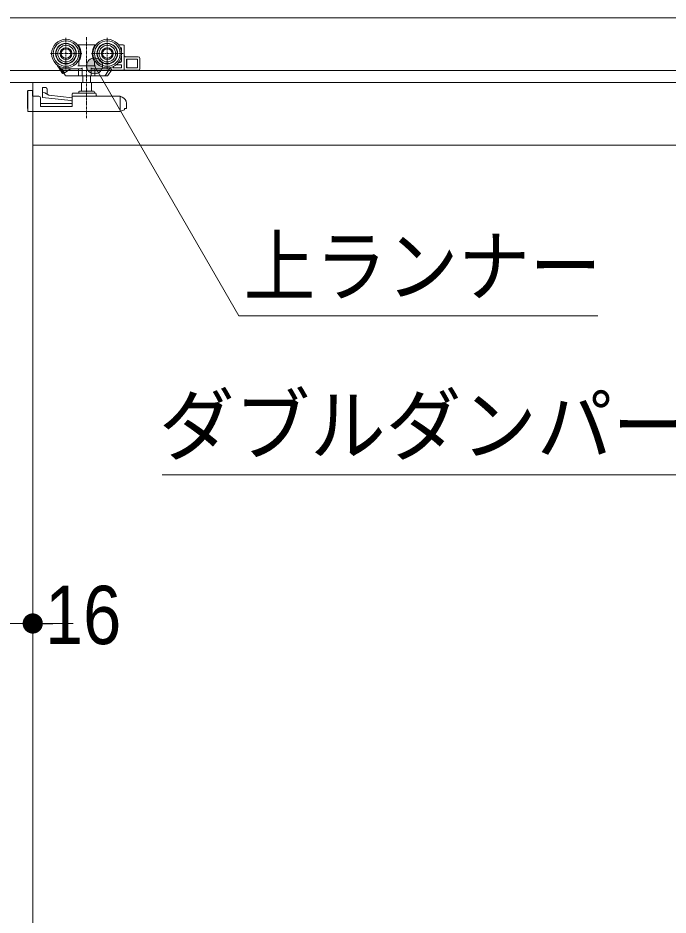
# Model space of a CAD drawing. Units: millimetres, scale not verified. Extents: x -6062 to 6062, y -3045 to 3045.
# Drawn here: x -2257 to -1848, y -164 to 400 of the extents above; entities that cross this region are included whole.
import ezdxf
from ezdxf.enums import TextEntityAlignment as Align

# ---------------------------------------------------------------- set-up
doc = ezdxf.new("R2010")
doc.units = ezdxf.units.MM
doc.header["$LTSCALE"] = 20
doc.header["$PDMODE"] = 32
doc.header["$PDSIZE"] = 10
doc.linetypes.add('USER3', pattern=[2.91, 1.76, -0.4, 0.35, -0.4])
for name, color, linetype, lineweight in [('0-0_2寸法-3', 7, 'Continuous', 15), ('0-2_0', 7, 'Continuous', 25), ('0-4_2寸法-2', 7, 'Continuous', 15), ('0-6_3一般', 7, 'Continuous', 15)]:
    doc.layers.add(name, color=color, linetype=linetype, lineweight=lineweight)
doc.layers.add('0-3_Defpoints', color=7, linetype='Continuous')
doc.styles.add('ＭＳ Ｐゴシック', font='')
doc.styles.get('ＭＳ Ｐゴシック').set_extended_font_data('MS PGothic')

# ---------------------------------------------------------------- blocks, each defined once
blk = doc.blocks.new('_Dot')
at = {"layer": '0-2_0'}
blk.add_line((-10, 0), (-20, 0), dxfattribs=at)
for points in [[(0, 0), (-5.36, 8.44), (-4.26, 9.05)], [(0, 0), (-4.26, 9.05), (-3.09, 9.51)], [(0, 0), (-3.09, 9.51), (-1.87, 9.82)], [(0, 0), (-1.87, 9.82), (-0.63, 9.98)], [(0, 0), (-0.63, 9.98), (0.63, 9.98)], [(0, 0), (0.63, 9.98), (1.87, 9.82)], [(0, 0), (1.87, 9.82), (3.09, 9.51)], [(0, 0), (3.09, 9.51), (4.26, 9.05)], [(0, 0), (4.26, 9.05), (5.36, 8.44)], [(0, 0), (-10, 0), (-9.92, 1.25)], [(0, 0), (-9.92, -1.25), (-10, 0)], [(0, 0), (-9.92, 1.25), (-9.69, 2.49)], [(0, 0), (-9.69, -2.49), (-9.92, -1.25)], [(0, 0), (-9.69, 2.49), (-9.3, 3.68)], [(0, 0), (-9.3, -3.68), (-9.69, -2.49)], [(0, 0), (-9.3, 3.68), (-8.76, 4.82)], [(0, 0), (-8.76, -4.82), (-9.3, -3.68)], [(0, 0), (-8.76, 4.82), (-8.09, 5.88)], [(0, 0), (-8.09, -5.88), (-8.76, -4.82)], [(0, 0), (-8.09, 5.88), (-7.29, 6.85)], [(0, 0), (-7.29, -6.85), (-8.09, -5.88)], [(0, 0), (-7.29, 6.85), (-6.37, 7.71)], [(0, 0), (-6.37, -7.71), (-7.29, -6.85)], [(0, 0), (-6.37, 7.71), (-5.36, 8.44)], [(0, 0), (-5.36, -8.44), (-6.37, -7.71)], [(0, 0), (-4.26, -9.05), (-5.36, -8.44)], [(0, 0), (-3.09, -9.51), (-4.26, -9.05)], [(0, 0), (-1.87, -9.82), (-3.09, -9.51)], [(0, 0), (-0.63, -9.98), (-1.87, -9.82)], [(0, 0), (0.63, -9.98), (-0.63, -9.98)], [(0, 0), (5.36, 8.44), (6.37, 7.71)], [(0, 0), (6.37, 7.71), (7.29, 6.85)], [(0, 0), (7.29, 6.85), (8.09, 5.88)], [(0, 0), (8.09, 5.88), (8.76, 4.82)], [(0, 0), (8.76, 4.82), (9.3, 3.68)], [(0, 0), (9.3, 3.68), (9.69, 2.49)], [(0, 0), (9.69, 2.49), (9.92, 1.25)], [(0, 0), (9.92, 1.25), (10, 0)], [(0, 0), (1.87, -9.82), (0.63, -9.98)], [(0, 0), (3.09, -9.51), (1.87, -9.82)], [(0, 0), (4.26, -9.05), (3.09, -9.51)], [(0, 0), (5.36, -8.44), (4.26, -9.05)], [(0, 0), (6.37, -7.71), (5.36, -8.44)], [(0, 0), (7.29, -6.85), (6.37, -7.71)], [(0, 0), (8.09, -5.88), (7.29, -6.85)], [(0, 0), (8.76, -4.82), (8.09, -5.88)], [(0, 0), (9.3, -3.68), (8.76, -4.82)], [(0, 0), (9.69, -2.49), (9.3, -3.68)], [(0, 0), (9.92, -1.25), (9.69, -2.49)], [(0, 0), (10, 0), (9.92, -1.25)]]:
    blk.add_solid(points, dxfattribs=at)
blk = doc.blocks.new('グループ-20')
at = {"layer": '0-6_3一般'}
for p, q in [((-43696.5, 8000), (8903.5, 8000)), ((-41990, 8000), (7030, 8000)), ((-8639.5, 7662), (-8622, 7662)), ((-8622, 7654.4), (-8622, 7659.3)), ((-8622, 7634.4), (-8622, 7654.4)), ((-8422, 7662), (-8404.5, 7662)), ((-8422, 7659.3), (-8422, 7654.4)), ((-8422, 7654.4), (-8422, 7634.4)), ((-8119.5, 7662), (-8062, 7662)), ((-8100.8, 7632), (-8094, 7632)), ((-8084, 7622), (-8084, 7578.7)), ((-8052, 7352), (-8052, 7652)), ((-8631.8, 7452.4), (-8632, 7452.5)), ((-8622, 7398), (-8622, 7449.5)), ((-8412.2, 7452.4), (-8412, 7452.5)), ((-8084, 7525.2), (-8084, 7452)), ((-7872, 7512), (-8032, 7512)), ((-8018.4, 7372), (-8018.4, 7482)), ((-7852, 7492), (-7852, 7362)), ((7030, 7340), (-41990, 7340)), ((-8887.5, 7406.1), (-8891, 7403.9)), ((-8875.5, 7380.1), (-8891, 7403.9)), ((-8825.6, 7303.3), (-8875.5, 7380.1)), ((-8848.8, 7366.5), (-8865.8, 7392.7)), ((-8811.7, 7309.4), (-8848.8, 7366.5)), ((-8594, 7362), (-8840.4, 7362)), ((-8834, 7362), (-8800.8, 7310.9)), ((-8722.2, 7362), (-8800.8, 7310.9)), ((-8622, 7398), (-8632, 7398)), ((-8625.9, 7362), (-8625.9, 7282)), ((-8593.5, 7362), (-8594, 7362)), ((-8578.2, 7372), (-8578.2, 7282)), ((-8465.8, 7282), (-8465.8, 7372)), ((-8465.7, 7371.5), (-8465.8, 7372)), ((-8239.3, 7362), (-8450, 7362)), ((-8412, 7398), (-8422, 7398)), ((-8418.1, 7362), (-8418.1, 7282)), ((-8233.9, 7362), (-8285.8, 7282)), ((-8211.1, 7342), (-8253.6, 7276.5)), ((-8224.9, 7375.8), (-8227.4, 7372)), ((-8201.1, 7342), (-8223, 7342)), ((-8052, 7342), (-8201.1, 7342)), ((-8082, 7412), (-8148.9, 7412)), ((-8094, 7442), (-8119.5, 7442)), ((-8052, 7352), (-8052, 7342)), ((-8052, 7342), (-7872, 7342)), ((-8825.6, 7303.3), (-8813, 7311.4)), ((-8793.3, 7281.1), (-8811.7, 7309.4)), ((-8801.2, 7311.1), (-8800.8, 7310.9)), ((-8620, 7272), (-8776.6, 7272)), ((-8620.3, 7272), (-8620, 7272)), ((-8575.7, 7272), (-8620, 7272)), ((-8575.9, 7272.1), (-8575.7, 7272)), ((-8468.3, 7272), (-8575.7, 7272)), ((-8571.5, 7272), (-8571.5, 7190)), ((-8472.5, 7190), (-8472.5, 7272)), ((-8468.1, 7272.1), (-8468.3, 7272)), ((-8424, 7272), (-8468.3, 7272)), ((-8297.8, 7272), (-8424, 7272)), ((-8423.7, 7272), (-8424, 7272)), ((-8297.8, 7272), (-8292.3, 7272)), ((-9520, 7190), (7040, 7190)), ((-9200, -39750), (-9200, 7190)), ((-9200, 7190), (-9200, -39750)), ((-9078, 7124.4), (-9078, 7124.4)), ((-9038, 7124.7), (-9077.6, 7124.7)), ((-9037.6, 7124.7), (-9038, 7124.7)), ((-9025.4, 7118.6), (-9025.7, 7119.2)), ((-8585, 7190), (-8585, 7080)), ((-8459, 7190), (-8585, 7190)), ((-8459, 7080), (-8459, 7190)), ((-9264, 7074), (-9264, 6860)), ((-9202, 7016), (-9202, 7086)), ((-9122, 7016), (-9202, 7016)), ((-9102, 6888), (-9102, 6996)), ((-9018, 7092), (-9018, 7040.2)), ((-8702, 7026), (-8702, 7046)), ((-8702, 7026), (-8702, 7006)), ((-8702, 6888), (-8702, 7006)), ((-8692, 7056), (-8575.3, 7056)), ((-8692, 7016), (-8103.8, 7016)), ((-8610, 7080), (-8434, 7080)), ((-8468.7, 7056), (-8575.3, 7056)), ((-8468.7, 7056), (-8412, 7056)), ((-8402, 7046), (-8402, 7026)), ((-8102, 7006.3), (-8102, 7006)), ((-8102, 7006), (-8102, 6826)), ((-8100.3, 7015.3), (-8092.5, 7012.4)), ((-8082.6, 7008.7), (-8092.5, 7012.4)), ((-8082.6, 7008.7), (-8073.9, 7005.4)), ((-8702, 6926), (-9102, 6926)), ((-8702, 6888), (-9102, 6888)), ((-9262, 6826), (-8102, 6826)), ((-8102, 6826), (-8082.6, 6833.3)), ((-8047.4, 6846.5), (-8082.6, 6833.3)), ((-8047.4, 6860), (-8047.4, 6846.5)), ((-9200, 6400), (6720, 6400))]:
    blk.add_line(p, q, dxfattribs=at)
at = {"layer": '0-6_3一般', "linetype": 'USER3'}
for p, q in [((-8782, 7750), (-8782, 7354)), ((-8522, 7758.4), (-8522, 6738.4)), ((-8262, 7750), (-8262, 7354)), ((-8584, 7552), (-8980, 7552)), ((-8064, 7552), (-8460, 7552))]:
    blk.add_line(p, q, dxfattribs=at)
at = {"layer": '0-6_3一般'}
for points in [[(-8622, 7659.3), (-8622, 7662), (-8422, 7662), (-8422, 7659.3)], [(-8622, 7449.5), (-8622.3, 7449.6), (-8622.5, 7449.7), (-8622.8, 7449.7), (-8623, 7449.8), (-8623.3, 7449.9), (-8623.5, 7449.9), (-8623.8, 7450), (-8624, 7450.1), (-8624.3, 7450.2), (-8624.5, 7450.2), (-8624.8, 7450.3), (-8625, 7450.4), (-8625.3, 7450.5), (-8625.5, 7450.5), (-8625.8, 7450.6), (-8626, 7450.7), (-8626.3, 7450.8), (-8626.5, 7450.8), (-8626.8, 7450.9), (-8627, 7451), (-8627.3, 7451.1), (-8627.5, 7451.1), (-8627.8, 7451.2), (-8628, 7451.3), (-8628.3, 7451.4), (-8628.5, 7451.4), (-8628.8, 7451.5), (-8629, 7451.6), (-8629.3, 7451.7), (-8629.5, 7451.7), (-8629.8, 7451.8), (-8630, 7451.9), (-8630.3, 7452), (-8630.5, 7452), (-8630.8, 7452.1), (-8631, 7452.2), (-8631.3, 7452.3), (-8631.5, 7452.3), (-8631.8, 7452.4)], [(-8422, 7449.5), (-8422, 7398), (-8622, 7398)], [(-8422, 7449.5), (-8421.7, 7449.6), (-8421.5, 7449.7), (-8421.2, 7449.7), (-8421, 7449.8), (-8420.7, 7449.9), (-8420.5, 7449.9), (-8420.2, 7450), (-8420, 7450.1), (-8419.7, 7450.2), (-8419.5, 7450.2), (-8419.2, 7450.3), (-8419, 7450.4), (-8418.7, 7450.5), (-8418.5, 7450.5), (-8418.2, 7450.6), (-8418, 7450.7), (-8417.7, 7450.8), (-8417.5, 7450.8), (-8417.2, 7450.9), (-8417, 7451), (-8416.7, 7451.1), (-8416.5, 7451.1), (-8416.2, 7451.2), (-8416, 7451.3), (-8415.7, 7451.4), (-8415.5, 7451.4), (-8415.2, 7451.5), (-8415, 7451.6), (-8414.7, 7451.7), (-8414.5, 7451.7), (-8414.2, 7451.8), (-8414, 7451.9), (-8413.7, 7452), (-8413.5, 7452), (-8413.2, 7452.1), (-8413, 7452.2), (-8412.7, 7452.3), (-8412.5, 7452.3), (-8412.2, 7452.4)], [(-8578.2, 7372), (-8578.3, 7371.5), (-8578.4, 7371), (-8578.5, 7370.5), (-8578.6, 7370.1), (-8578.8, 7369.6), (-8578.9, 7369.2), (-8579.1, 7368.8), (-8579.3, 7368.4), (-8579.6, 7368), (-8579.8, 7367.6), (-8580.1, 7367.2), (-8580.4, 7366.9), (-8580.8, 7366.5), (-8581.1, 7366.2), (-8581.5, 7365.9), (-8581.9, 7365.6), (-8582.4, 7365.3), (-8582.8, 7365), (-8583.3, 7364.8), (-8583.8, 7364.5), (-8584.3, 7364.3), (-8584.8, 7364.1), (-8585.3, 7363.9), (-8585.9, 7363.7), (-8586.4, 7363.5), (-8586.9, 7363.3), (-8587.4, 7363.1), (-8587.9, 7363), (-8588.4, 7362.8), (-8588.9, 7362.7), (-8589.4, 7362.6), (-8589.9, 7362.5), (-8590.4, 7362.4), (-8591, 7362.3), (-8591.5, 7362.2), (-8592, 7362.1), (-8592.5, 7362.1), (-8593, 7362), (-8593.5, 7362)], [(-8450, 7362), (-8450.5, 7362), (-8451, 7362), (-8451.5, 7362.1), (-8452, 7362.1), (-8452.5, 7362.2), (-8453, 7362.3), (-8453.6, 7362.4), (-8454.1, 7362.5), (-8454.6, 7362.6), (-8455.1, 7362.7), (-8455.6, 7362.8), (-8456.1, 7363), (-8456.6, 7363.1), (-8457.1, 7363.3), (-8457.6, 7363.5), (-8458.1, 7363.7), (-8458.7, 7363.9), (-8459.2, 7364.1), (-8459.7, 7364.3), (-8460.2, 7364.5), (-8460.7, 7364.8), (-8461.2, 7365), (-8461.6, 7365.3), (-8462.1, 7365.6), (-8462.5, 7365.9), (-8462.9, 7366.2), (-8463.2, 7366.5), (-8463.6, 7366.9), (-8463.9, 7367.2), (-8464.2, 7367.6), (-8464.4, 7368), (-8464.7, 7368.4), (-8464.9, 7368.8), (-8465.1, 7369.2), (-8465.2, 7369.6), (-8465.4, 7370.1), (-8465.5, 7370.5), (-8465.6, 7371), (-8465.7, 7371.5)], [(-8211.1, 7352), (-8211.1, 7362), (-8233.9, 7362), (-8227.4, 7372)], [(-8178.2, 7392.7), (-8191.6, 7372), (-8082, 7372), (-8082, 7412)], [(-8811.7, 7309.4), (-8811.9, 7309.7), (-8812, 7310), (-8812.1, 7310.2), (-8812.2, 7310.5), (-8812.2, 7310.7), (-8812.2, 7311), (-8812.2, 7311.2), (-8812.2, 7311.4), (-8812.1, 7311.5), (-8812, 7311.7), (-8811.8, 7311.8), (-8811.6, 7312), (-8811.4, 7312.1), (-8811.1, 7312.2), (-8810.8, 7312.2), (-8810.5, 7312.3), (-8810.2, 7312.3), (-8809.8, 7312.4), (-8809.4, 7312.4), (-8808.9, 7312.4), (-8808.5, 7312.3), (-8808, 7312.3), (-8807.5, 7312.3), (-8807.1, 7312.2), (-8806.7, 7312.2), (-8806.2, 7312.1), (-8805.8, 7312.1), (-8805.4, 7312), (-8805, 7312), (-8804.6, 7311.9), (-8804.2, 7311.8), (-8803.8, 7311.8), (-8803.4, 7311.7), (-8803, 7311.6), (-8802.6, 7311.5), (-8802.2, 7311.4), (-8801.9, 7311.3), (-8801.5, 7311.2), (-8801.2, 7311.1)], [(-8625.9, 7282), (-8625.9, 7281.7), (-8625.9, 7281.3), (-8625.8, 7281), (-8625.8, 7280.7), (-8625.7, 7280.4), (-8625.7, 7280.1), (-8625.6, 7279.8), (-8625.6, 7279.4), (-8625.5, 7279.1), (-8625.4, 7278.8), (-8625.4, 7278.5), (-8625.3, 7278.2), (-8625.2, 7277.9), (-8625.1, 7277.6), (-8625, 7277.3), (-8624.9, 7276.9), (-8624.8, 7276.6), (-8624.7, 7276.3), (-8624.6, 7276), (-8624.4, 7275.7), (-8624.3, 7275.4), (-8624.2, 7275.1), (-8624, 7274.8), (-8623.8, 7274.6), (-8623.7, 7274.3), (-8623.5, 7274.1), (-8623.3, 7273.8), (-8623.1, 7273.6), (-8622.9, 7273.4), (-8622.7, 7273.2), (-8622.5, 7273), (-8622.2, 7272.9), (-8622, 7272.7), (-8621.7, 7272.6), (-8621.5, 7272.4), (-8621.2, 7272.3), (-8620.9, 7272.2), (-8620.6, 7272.1), (-8620.3, 7272)], [(-8578.2, 7282), (-8578.2, 7281.7), (-8578.2, 7281.4), (-8578.2, 7281.2), (-8578.2, 7280.9), (-8578.2, 7280.6), (-8578.2, 7280.3), (-8578.2, 7280.1), (-8578.2, 7279.8), (-8578.2, 7279.5), (-8578.2, 7279.2), (-8578.2, 7278.9), (-8578.2, 7278.7), (-8578.2, 7278.4), (-8578.2, 7278.1), (-8578.1, 7277.8), (-8578.1, 7277.5), (-8578.1, 7277.2), (-8578.1, 7276.9), (-8578.1, 7276.7), (-8578.1, 7276.4), (-8578.1, 7276.1), (-8578.1, 7275.8), (-8578, 7275.5), (-8578, 7275.3), (-8577.9, 7275), (-8577.9, 7274.7), (-8577.8, 7274.5), (-8577.7, 7274.3), (-8577.6, 7274), (-8577.5, 7273.8), (-8577.3, 7273.6), (-8577.2, 7273.4), (-8577, 7273.2), (-8576.9, 7273), (-8576.7, 7272.8), (-8576.5, 7272.6), (-8576.3, 7272.4), (-8576.1, 7272.3), (-8575.9, 7272.1)], [(-8465.8, 7282), (-8465.8, 7281.7), (-8465.8, 7281.4), (-8465.8, 7281.2), (-8465.8, 7280.9), (-8465.8, 7280.6), (-8465.8, 7280.3), (-8465.8, 7280.1), (-8465.8, 7279.8), (-8465.8, 7279.5), (-8465.8, 7279.2), (-8465.8, 7278.9), (-8465.8, 7278.7), (-8465.8, 7278.4), (-8465.8, 7278.1), (-8465.9, 7277.8), (-8465.9, 7277.5), (-8465.9, 7277.2), (-8465.9, 7276.9), (-8465.9, 7276.7), (-8465.9, 7276.4), (-8465.9, 7276.1), (-8465.9, 7275.8), (-8466, 7275.5), (-8466, 7275.3), (-8466.1, 7275), (-8466.1, 7274.7), (-8466.2, 7274.5), (-8466.3, 7274.3), (-8466.4, 7274), (-8466.5, 7273.8), (-8466.7, 7273.6), (-8466.8, 7273.4), (-8467, 7273.2), (-8467.1, 7273), (-8467.3, 7272.8), (-8467.5, 7272.6), (-8467.7, 7272.4), (-8467.9, 7272.3), (-8468.1, 7272.1)], [(-8418.1, 7282), (-8418.1, 7281.7), (-8418.1, 7281.3), (-8418.2, 7281), (-8418.2, 7280.7), (-8418.3, 7280.4), (-8418.3, 7280.1), (-8418.4, 7279.8), (-8418.4, 7279.4), (-8418.5, 7279.1), (-8418.6, 7278.8), (-8418.6, 7278.5), (-8418.7, 7278.2), (-8418.8, 7277.9), (-8418.9, 7277.6), (-8419, 7277.3), (-8419.1, 7276.9), (-8419.2, 7276.6), (-8419.3, 7276.3), (-8419.4, 7276), (-8419.6, 7275.7), (-8419.7, 7275.4), (-8419.8, 7275.1), (-8420, 7274.8), (-8420.2, 7274.6), (-8420.3, 7274.3), (-8420.5, 7274.1), (-8420.7, 7273.8), (-8420.9, 7273.6), (-8421.1, 7273.4), (-8421.3, 7273.2), (-8421.5, 7273), (-8421.8, 7272.9), (-8422, 7272.7), (-8422.3, 7272.6), (-8422.5, 7272.4), (-8422.8, 7272.3), (-8423.1, 7272.2), (-8423.4, 7272.1), (-8423.7, 7272)], [(-8262, 7272), (-8292.3, 7272), (-8285.8, 7282)], [(-25760, -39750), (-25760, 7190), (-9200, 7190)], [(-9077.6, 7124.7), (-9077.7, 7124.7), (-9077.7, 7124.7), (-9077.7, 7124.7), (-9077.7, 7124.7), (-9077.7, 7124.7), (-9077.7, 7124.7), (-9077.7, 7124.7), (-9077.7, 7124.7), (-9077.8, 7124.7), (-9077.8, 7124.7), (-9077.8, 7124.7), (-9077.8, 7124.6), (-9077.8, 7124.6), (-9077.8, 7124.6), (-9077.8, 7124.6), (-9077.8, 7124.6), (-9077.8, 7124.6), (-9077.9, 7124.6), (-9077.9, 7124.6), (-9077.9, 7124.6), (-9077.9, 7124.6), (-9077.9, 7124.6), (-9077.9, 7124.6), (-9077.9, 7124.6), (-9077.9, 7124.6), (-9077.9, 7124.5), (-9077.9, 7124.5), (-9077.9, 7124.5), (-9078, 7124.5), (-9078, 7124.5), (-9078, 7124.5), (-9078, 7124.5), (-9078, 7124.5), (-9078, 7124.5), (-9078, 7124.4), (-9078, 7124.4), (-9078, 7124.4), (-9078, 7124.4), (-9078, 7124.4)], [(-9078, 7062.3), (-9078, 7116), (-9078, 7122.8), (-9078, 7124.4)], [(-9025.8, 7119.2), (-9025.9, 7119.5), (-9026.1, 7119.8), (-9026.3, 7120.1), (-9026.5, 7120.4), (-9026.7, 7120.6), (-9026.9, 7120.9), (-9027.1, 7121.1), (-9027.3, 7121.4), (-9027.6, 7121.6), (-9027.8, 7121.8), (-9028.1, 7122), (-9028.3, 7122.2), (-9028.6, 7122.4), (-9028.9, 7122.6), (-9029.2, 7122.8), (-9029.5, 7122.9), (-9029.9, 7123.1), (-9030.2, 7123.2), (-9030.5, 7123.3), (-9030.9, 7123.4), (-9031.3, 7123.5), (-9031.6, 7123.6), (-9032, 7123.7), (-9032.3, 7123.8), (-9032.7, 7123.9), (-9033, 7124), (-9033.4, 7124.1), (-9033.8, 7124.2), (-9034.1, 7124.2), (-9034.5, 7124.3), (-9034.8, 7124.3), (-9035.2, 7124.4), (-9035.5, 7124.5), (-9035.9, 7124.5), (-9036.2, 7124.5), (-9036.6, 7124.6), (-9036.9, 7124.6), (-9037.3, 7124.6), (-9037.6, 7124.7)], [(-9018.1, 7092.1), (-9018.1, 7092.8), (-9018.2, 7093.5), (-9018.2, 7094.2), (-9018.2, 7094.9), (-9018.3, 7095.6), (-9018.3, 7096.3), (-9018.4, 7097), (-9018.4, 7097.8), (-9018.5, 7098.5), (-9018.6, 7099.2), (-9018.7, 7099.9), (-9018.8, 7100.6), (-9019, 7101.3), (-9019.1, 7102), (-9019.3, 7102.7), (-9019.4, 7103.4), (-9019.6, 7104), (-9019.8, 7104.7), (-9019.9, 7105.4), (-9020.1, 7106.1), (-9020.3, 7106.8), (-9020.6, 7107.5), (-9020.8, 7108.2), (-9021, 7108.9), (-9021.3, 7109.5), (-9021.5, 7110.2), (-9021.7, 7110.9), (-9022, 7111.5), (-9022.3, 7112.2), (-9022.6, 7112.8), (-9022.8, 7113.5), (-9023.1, 7114.1), (-9023.4, 7114.8), (-9023.7, 7115.4), (-9024.1, 7116.1), (-9024.4, 7116.7), (-9024.7, 7117.3), (-9025, 7118), (-9025.4, 7118.6)], [(-9264, 7074), (-9264, 7084), (-9262, 7084)], [(-9262, 6826), (-9262, 7086), (-9202, 7086)], [(-8719.9, 6963.7), (-9078, 7002), (-9078, 7062.3), (-9048, 7059.1)], [(-9048, 7059.1), (-8998, 7027.6), (-8702, 6996)], [(-8092.5, 7012.4), (-8092.8, 7012.3), (-8093.1, 7012.2), (-8093.4, 7012.1), (-8093.7, 7012), (-8094, 7012), (-8094.3, 7011.8), (-8094.6, 7011.7), (-8094.9, 7011.6), (-8095.2, 7011.5), (-8095.5, 7011.4), (-8095.8, 7011.3), (-8096.1, 7011.2), (-8096.4, 7011.1), (-8096.7, 7011), (-8097, 7010.9), (-8097.3, 7010.7), (-8097.6, 7010.6), (-8097.9, 7010.5), (-8098.2, 7010.4), (-8098.5, 7010.2), (-8098.8, 7010.1), (-8099.1, 7010), (-8099.4, 7009.8), (-8099.6, 7009.7), (-8099.9, 7009.5), (-8100.1, 7009.3), (-8100.4, 7009.2), (-8100.6, 7009), (-8100.8, 7008.8), (-8100.9, 7008.5), (-8101.1, 7008.3), (-8101.3, 7008.1), (-8101.4, 7007.9), (-8101.5, 7007.6), (-8101.6, 7007.4), (-8101.7, 7007.1), (-8101.8, 7006.8), (-8101.9, 7006.6), (-8102, 7006.3)], [(-8022, 6930.5), (-8022, 6860), (-8047.4, 6860)], [(-9264, 6860), (-9263.4, 6853.7), (-9262, 6848.8)]]:
    blk.add_lwpolyline(points, dxfattribs=at)
blk.add_lwpolyline([(-7882, 7372), (-7882, 7482), (-8022, 7482), (-8022, 7372)], close=True, dxfattribs=at)
for centre, radius in [((-8782, 7552), 180), ((-8782, 7552), 160), ((-8782, 7552), 130), ((-8782, 7552), 126), ((-8262, 7552), 180), ((-8262, 7552), 160), ((-8262, 7552), 130), ((-8262, 7552), 126), ((-8782, 7552), 104), ((-8782, 7552), 74), ((-8782, 7552), 60), ((-8262, 7552), 104), ((-8262, 7552), 74), ((-8262, 7552), 60)]:
    blk.add_circle(centre, radius, dxfattribs=at)
for centre, radius, start, end in [((-8782, 7552), 190, 327.3631, 32.6369), ((-8262, 7552), 190, 147.3631, 212.6369), ((-8094, 7622), 10, 0, 90), ((-8062, 7652), 10, 0, 90), ((-8104, 7462), 20, 270, 0), ((-8094, 7452), 10, 270, 0), ((-8032, 7532), 20, 180, 270), ((-7872, 7492), 20, 0, 90), ((-8840.4, 7372), 10, 213, 270), ((-8239.3, 7372), 10, 270, 327), ((-8201.1, 7352), 10, 180, 270), ((-7872, 7362), 20, 270, 0), ((-8776.6, 7292), 20, 213, 270), ((-8297.8, 7282), 10, 270, 327), ((-8262, 7282), 10, 270, 327), ((-9122, 6996), 20, 0, 90), ((-8692, 7046), 10, 90, 180), ((-8692, 7006), 10, 90, 180), ((-8610, 7068), 12, 90, 180), ((-8610, 7068), 12, 180, 270), ((-8434, 7068), 12, 0, 90), ((-8434, 7068), 12, 270, 0), ((-8412, 7046), 10, 0, 90), ((-8392, 7026), 10, 180, 270), ((-8103.8, 7006), 10, 69.44395, 90), ((-8102, 6930.5), 80, 0, 69.44395), ((-8722, 6943.8), 20, 0, 83.89836)]:
    blk.add_arc(centre, radius, start, end, dxfattribs=at)

msp = doc.modelspace()

# ---------------------------------------------------------------- hatches: boundary and pattern name
at = {"layer": '0-0_2寸法-3'}
msp.add_hatch(color=256, dxfattribs=at).paths.add_polyline_path([(-2203.59, 369.9, 1), (-2213.61, 369.9, 1)])

# ---------------------------------------------------------------- linework, layer by layer
for points in [[(-1891.98, 212.79), (-2117.9, 212.79), (-2208.6, 369.9)], [(-2166.06, 112.79), (-1517.22, 112.79), (-1663.99, 367)]]:
    msp.add_lwpolyline(points, dxfattribs=at)
msp.add_circle((-2208.6, 369.9), 5.01, dxfattribs=at)
at = {"layer": '0-3_Defpoints'}
msp.add_point((-2247.5, 19.43), dxfattribs=at)
at = {"layer": '0-4_2寸法-2'}
for p, q in [((-2247.5, 39.43), (-2247.3, 39.43)), ((-2247.5, 19.43), (-2263.5, 19.43)), ((-2234.79, 19.43), (-2222.08, 19.43))]:
    msp.add_line(p, q, dxfattribs=at)

# ---------------------------------------------------------------- block references
at = {"layer": '0-4_2寸法-2', "xscale": 0.6356201, "yscale": 0.6356201, "rotation": 180}
msp.add_blockref('_Dot', (-2247.5, 19.43), dxfattribs=at)
at = {"layer": '0-6_3一般', "xscale": 0.05, "yscale": 0.05}
msp.add_blockref('グループ-20', (-1787.5, 0), dxfattribs=at)

# ---------------------------------------------------------------- texts
at = {"layer": '0-0_2寸法-3', "style": 'ＭＳ Ｐゴシック'}
for s, height, width, p in [('上ランナー', 36.66, 0.9, (-2114.86, 214.76)), ('ダブルダンパー付上ランナー', 36.69, 0.95, (-2168.16, 114.76))]:
    msp.add_text(s, height=height, dxfattribs=dict(at, width=width)).set_placement(p, align=Align.BOTTOM_LEFT)
at = {"layer": '0-4_2寸法-2', "style": 'ＭＳ Ｐゴシック', "width": 0.9}
msp.add_text('16', height=36.66, dxfattribs=at).set_placement((-2239.82, -4.53), align=Align.BOTTOM_LEFT)

doc.saveas('drawing.dxf')
